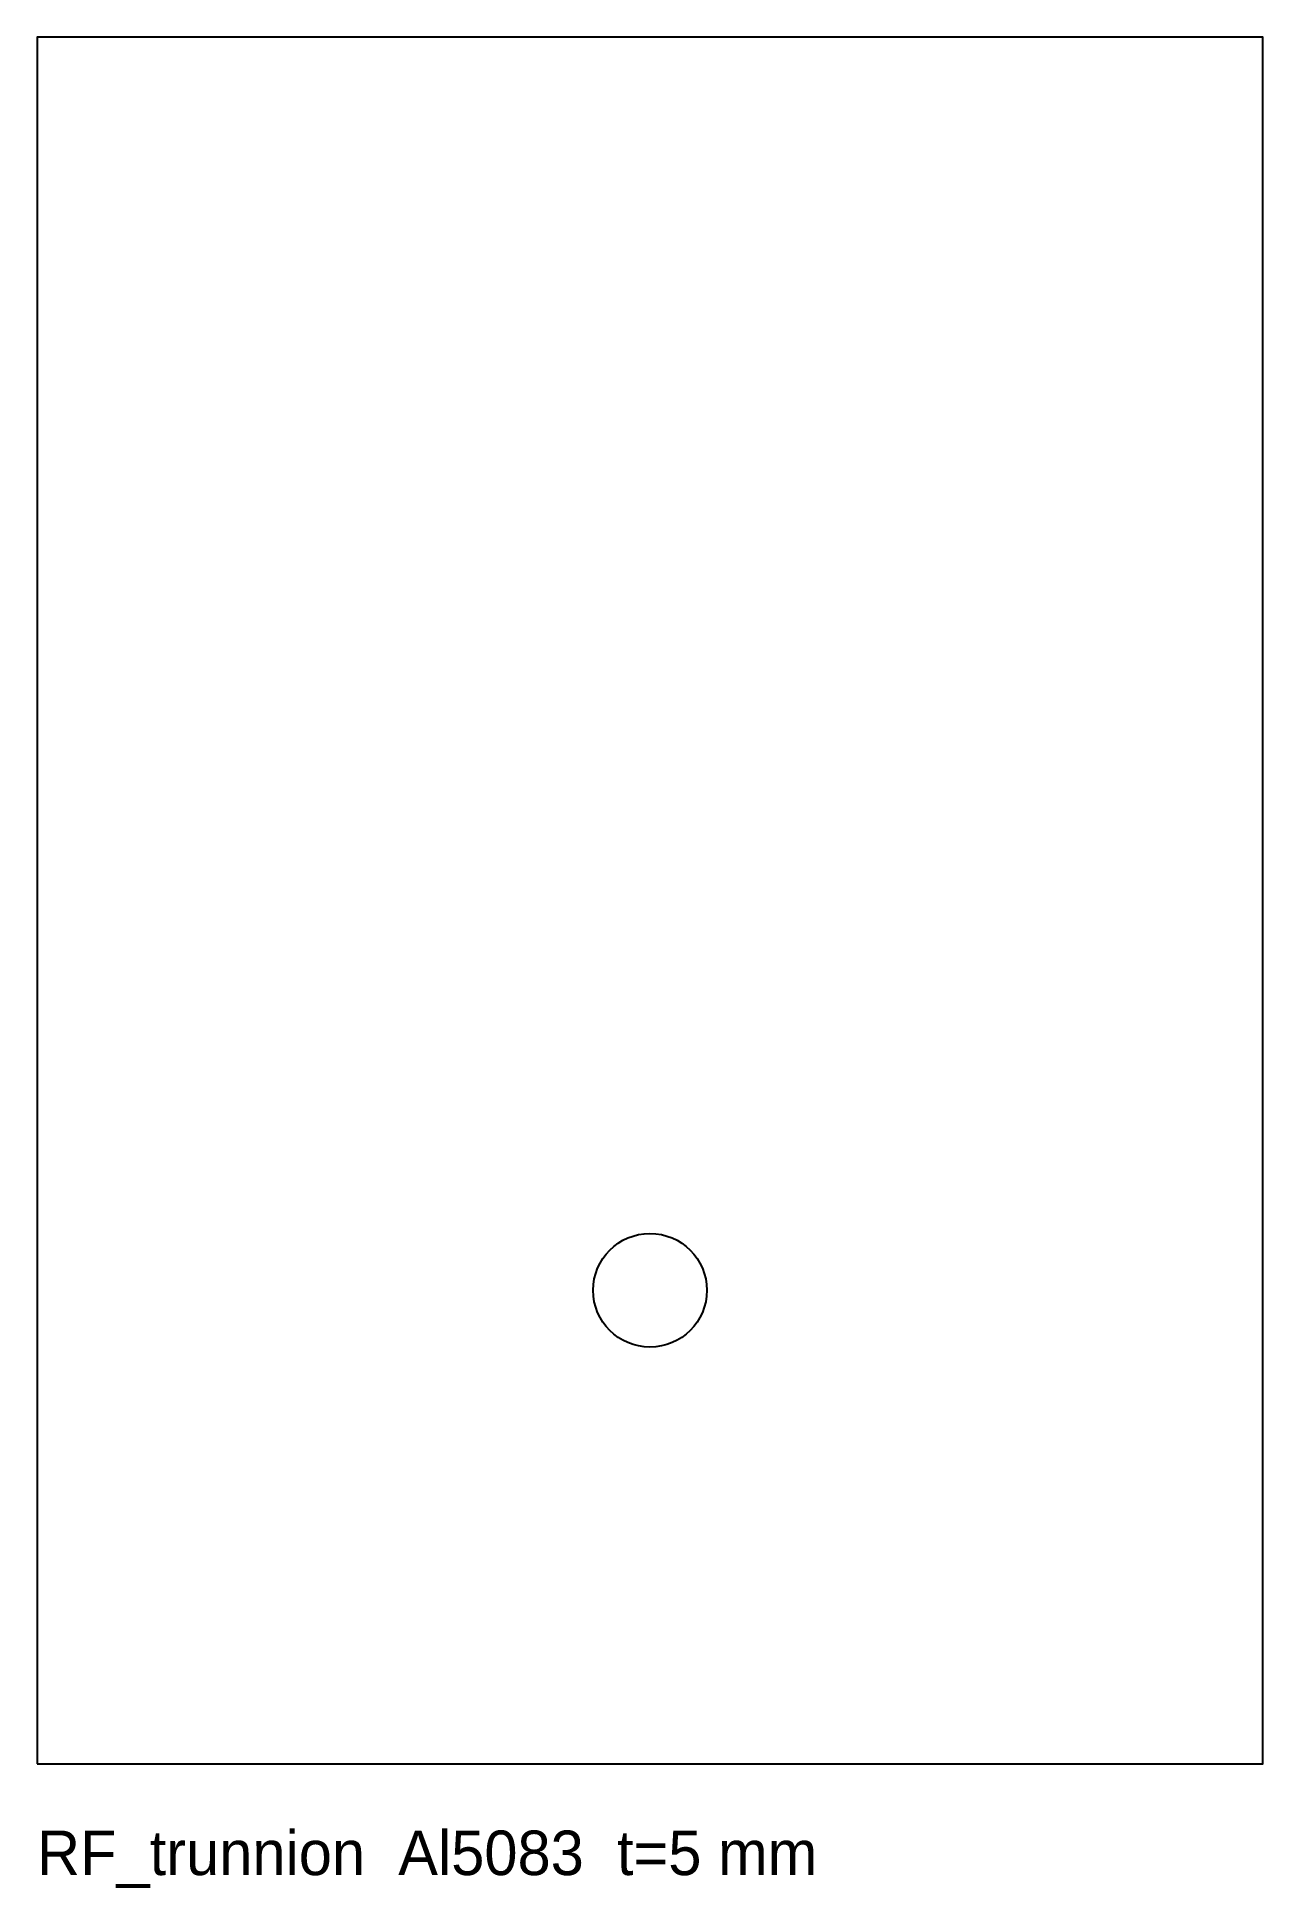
# Model space of a CAD drawing. Header units: millimetres. Extents: x -55 to 55, y 29 to 195.
import ezdxf

# ---------------------------------------------------------------- set-up
doc = ezdxf.new("R2010")
doc.units = ezdxf.units.MM
doc.layers.add('CUT', color=7, linetype='Continuous')
doc.layers.add('INFO', color=3, linetype='Continuous')

msp = doc.modelspace()

# ---------------------------------------------------------------- linework, layer by layer
at = {"layer": 'CUT'}
msp.add_lwpolyline([(-55, 40), (55, 40), (55, 195), (-55, 195)], close=True, dxfattribs=at)
msp.add_circle((0, 82.5), 5.1, dxfattribs=at)

# ---------------------------------------------------------------- texts
at = {"layer": 'INFO'}
msp.add_text('RF_trunnion  Al5083  t=5 mm', height=4, dxfattribs=at).set_placement((-55, 30))

doc.saveas('drawing.dxf')
